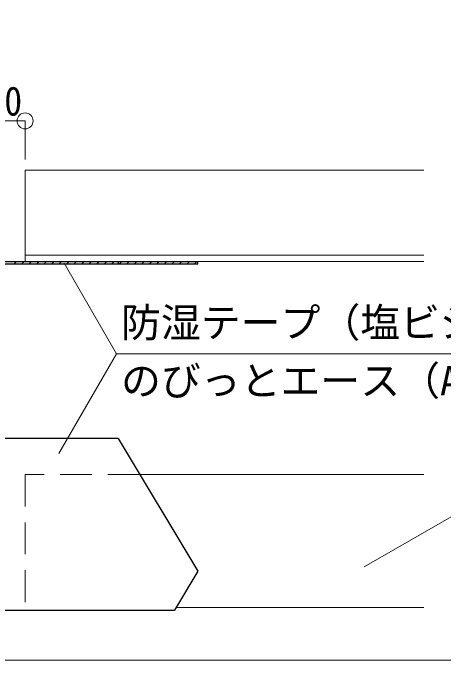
# Model space of a CAD drawing. Units: millimetres on the paper, with parts at other scales. Extents: x -195 to 195, y -135 to 132.
# Drawn here: x -54.07 to -37.89, y -112.5 to -88.14 of the extents above; entities that cross this region are included whole.
import ezdxf
from ezdxf.enums import TextEntityAlignment as Align

# ---------------------------------------------------------------- set-up
doc = ezdxf.new("R2010")
doc.units = ezdxf.units.MM
doc.header["$PDMODE"] = 32
doc.header["$PDSIZE"] = 0.6
doc.linetypes.add('DASHED1', pattern=[1.8, 1.2, -0.6])
for name, color, linetype, lineweight in [('3-2_野縁受け', 3, 'Continuous', 18), ('3-5_寸法', 4, 'Continuous', 9), ('3-6_文字', 7, 'Continuous', 18), ('3-C_ビス・アンカーボルト・強調図形', 2, 'Continuous', 25), ('F-3_野縁', 3, 'Continuous', 18)]:
    doc.layers.add(name, color=color, linetype=linetype, lineweight=lineweight)
doc.styles.add('ＭＳ ゴシック', font='')
doc.styles.get('ＭＳ ゴシック').set_extended_font_data('MS Gothic')

msp = doc.modelspace()

# ---------------------------------------------------------------- linework, layer by layer
at = {"layer": '3-2_野縁受け'}
for p, q in [((-53.617, -94.058), (-38.617, -94.058)), ((-53.617, -94.058), (-53.617, -97.498)), ((-53.617, -97.258), (-38.617, -97.258)), ((-53.617, -97.498), (-38.617, -97.498)), ((-49.301, -105.516), (-38.617, -105.516)), ((-47.933, -110.516), (-38.617, -110.516))]:
    msp.add_line(p, q, dxfattribs=at)
at = {"layer": '3-2_野縁受け', "linetype": 'DASHED1'}
for p, q in [((-49.301, -105.516), (-53.617, -105.516)), ((-53.617, -105.516), (-53.617, -110.516))]:
    msp.add_line(p, q, dxfattribs=at)
at = {"layer": '3-5_寸法'}
for p, q in [((-55.617, -92.2), (-53.617, -92.2)), ((-53.617, -92.2), (-53.617, -93.654))]:
    msp.add_line(p, q, dxfattribs=at)
at = {"layer": '3-5_寸法', "color": 3}
msp.add_point((-53.617, -92.2), dxfattribs=at)
at = {"layer": '3-6_文字'}
for p, q in [((-50.178, -100.972), (-52.147, -97.562)), ((-50.178, -100.972), (-52.346, -104.727)), ((-50.178, -100.972), (-28.479, -100.972)), ((-36.796, -106.649), (-40.852, -108.99))]:
    msp.add_line(p, q, dxfattribs=at)
at = {"layer": '3-C_ビス・アンカーボルト・強調図形'}
for p, q in [((-54.04, -97.598), (-53.94, -97.498)), ((-53.757, -97.598), (-53.657, -97.498)), ((-53.474, -97.598), (-53.374, -97.498)), ((-53.191, -97.598), (-53.091, -97.498)), ((-52.909, -97.598), (-52.809, -97.498)), ((-52.626, -97.598), (-52.526, -97.498)), ((-52.343, -97.598), (-52.243, -97.498)), ((-52.06, -97.598), (-51.96, -97.498)), ((-51.777, -97.598), (-51.677, -97.498)), ((-51.494, -97.598), (-51.394, -97.498)), ((-51.212, -97.598), (-51.112, -97.498)), ((-50.929, -97.598), (-50.829, -97.498)), ((-50.646, -97.598), (-50.546, -97.498)), ((-50.363, -97.598), (-50.263, -97.498)), ((-50.117, -97.498), (-50.117, -97.598)), ((-50.08, -97.598), (-49.98, -97.498)), ((-49.797, -97.598), (-49.697, -97.498)), ((-49.515, -97.598), (-49.415, -97.498)), ((-49.232, -97.598), (-49.132, -97.498)), ((-48.949, -97.598), (-48.849, -97.498)), ((-48.666, -97.598), (-48.566, -97.498)), ((-48.383, -97.598), (-48.283, -97.498)), ((-48.1, -97.598), (-48, -97.498)), ((-47.817, -97.598), (-47.717, -97.498)), ((-47.535, -97.598), (-47.435, -97.498)), ((-47.252, -97.598), (-47.152, -97.498)), ((-47.117, -97.598), (-47.117, -97.498)), ((-50.117, -104.156), (-59.117, -104.156)), ((-50.117, -104.156), (-47.117, -109.156)), ((-47.117, -109.156), (-47.993, -110.616)), ((-61.241, -110.616), (-47.993, -110.616))]:
    msp.add_line(p, q, dxfattribs=at)
msp.add_lwpolyline([(-47.117, -97.598), (-62.117, -97.598), (-62.117, -97.498), (-47.117, -97.498)], dxfattribs=at)
at = {"layer": 'F-3_野縁'}
msp.add_lwpolyline([(-83.181, -29.241), (-83.181, -112.5), (-2, -112.5)], dxfattribs=at)

# ---------------------------------------------------------------- texts
at = {"layer": '3-5_寸法', "insert": (-55.316, -92.02), "char_height": 1.1, "attachment_point": 7, "style": 'ＭＳ ゴシック'}
msp.add_mtext('\\T1.36;\\W0.9;10', dxfattribs=at)
at = {"layer": '3-6_文字', "style": 'ＭＳ ゴシック'}
for s, p in [('防湿テープ（塩ビジョイナー用）', (-50.006, -100.673)), ('のびっとエース（Aqua）', (-50.006, -102.861))]:
    msp.add_text(s, height=1.1, dxfattribs=at).set_placement(p, align=Align.BOTTOM_LEFT)

doc.saveas('drawing.dxf')
